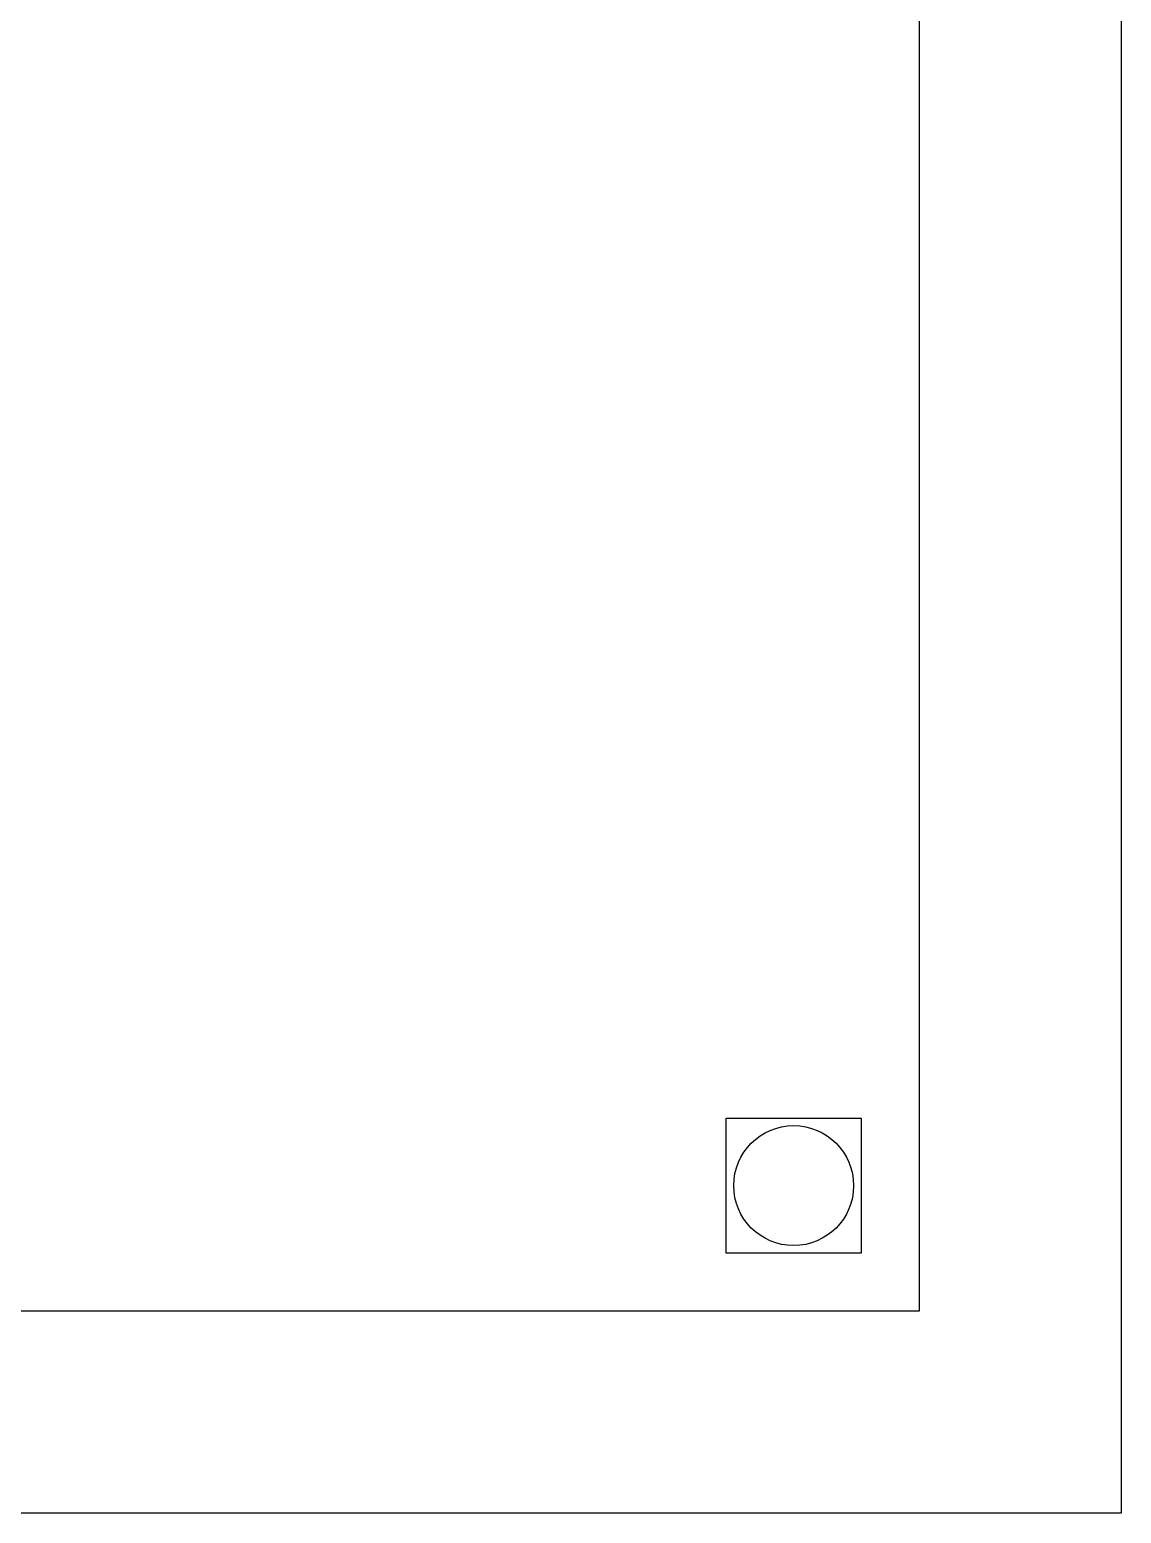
# Model space of a CAD drawing. Extents: x -4409 to 83729, y -39415 to 28842.
# Drawn here: x 18219 to 19029, y 19833 to 20933 of the extents above; entities that cross this region are included whole.
import ezdxf

# ---------------------------------------------------------------- set-up
doc = ezdxf.new("R2010")
doc.units = 0
doc.layers.add('WWW_CADBLOCKSFREE_COM', color=7, linetype='CONTINUOUS')

msp = doc.modelspace()

# ---------------------------------------------------------------- linework, layer by layer
at = {"layer": 'WWW_CADBLOCKSFREE_COM'}
for p, q in [((19028.644, 21632.608), (19028.644, 20242.608)), ((19028.644, 20242.608), (19028.644, 19832.608)), ((19028.644, 19832.608), (16478.644, 19832.608))]:
    msp.add_line(p, q, dxfattribs=at)
at = {"layer": 'WWW_CADBLOCKSFREE_COM', "color": 8}
msp.add_lwpolyline([(16628.644, 21482.67), (18878.644, 21482.67), (18878.644, 19982.67), (16628.644, 19982.67)], close=True, dxfattribs=at)
at = {"layer": 'WWW_CADBLOCKSFREE_COM'}
msp.add_lwpolyline([(16628.644, 21482.608), (18878.644, 21482.608), (18878.644, 20242.608), (18878.644, 19982.608), (16628.644, 19982.608), (16628.644, 21482.608)], dxfattribs=at)
at = {"layer": 'WWW_CADBLOCKSFREE_COM', "color": 7}
msp.add_lwpolyline([(18735.584, 20125.731), (18835.584, 20125.731), (18835.584, 20025.731), (18735.584, 20025.731), (18735.584, 20125.731)], dxfattribs=at)
msp.add_circle((18785.584, 20075.731), 44.482, dxfattribs=at)

doc.saveas('drawing.dxf')
